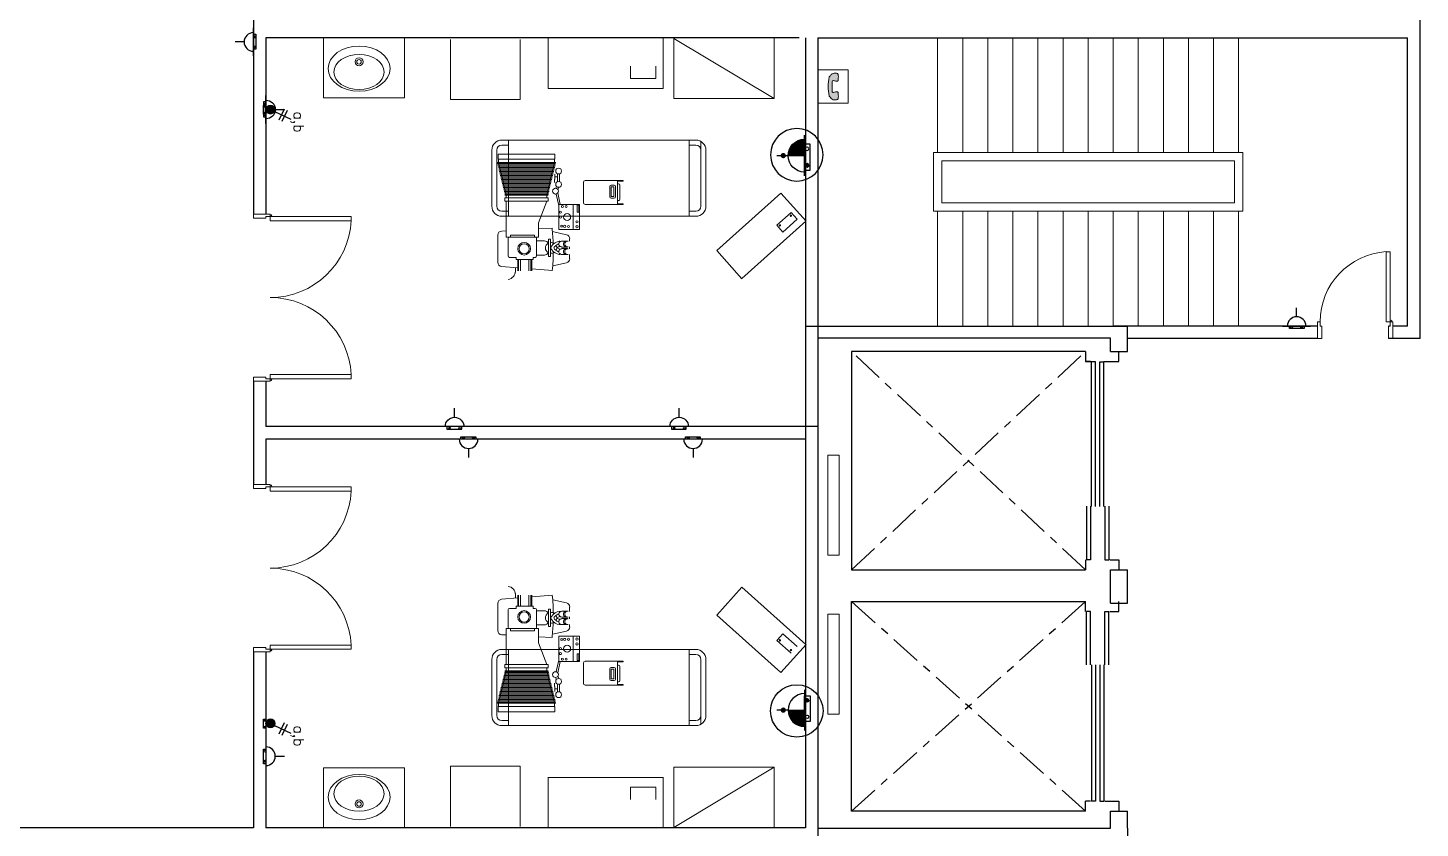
# Model space of a CAD drawing. Extents: x -15 to 148, y 313 to 399.
# Drawn here: x 27.23 to 43.88, y 348.67 to 358.24 of the extents above; entities that cross this region are included whole.
import ezdxf

# ---------------------------------------------------------------- set-up
doc = ezdxf.new("R2010")
doc.units = 0
doc.header["$LTSCALE"] = 0.15
doc.linetypes.add('CENTERX2', pattern=[4, 2.5, -0.5, 0.5, -0.5])
doc.layers.get('0').update_dxf_attribs({"color": 252})
for name, color, linetype in [('0 NAMES', 252, 'Continuous'), ('0 sockets', 252, 'Continuous'), ('d1', 252, 'Continuous'), ('E- Power- SYM', 4, 'Continuous'), ('E-SOCK', 2, 'Continuous'), ('E-TEXT', 3, 'Continuous'), ('grocol', 252, 'Continuous'), ('Lighting Swiches Layer', 4, 'Continuous'), ('WINDOW', 252, 'Continuous'), ('XREF', 8, 'Continuous')]:
    doc.layers.add(name, color=color, linetype=linetype)
for name, color, linetype, lineweight in [('DOOR', 252, 'Continuous', 20), ('elev', 252, 'Continuous', 9), ('FURNITURE-1', 252, 'Continuous', 9), ('sofa', 252, 'Continuous', 9), ('T-FIRE-B', 4, 'Continuous', 0), ('wall', 252, 'Continuous', 30)]:
    doc.layers.add(name, color=color, linetype=linetype, lineweight=lineweight)
doc.styles.add('E80', font='simplex.shx', dxfattribs={"height": 200})
pattern_1 = [(0, (0, 0), (0, 6.985), [5.08, -1.905]), (90, (0, 0), (-6.985, 4e-16), [5.08, -1.905])]

# ---------------------------------------------------------------- blocks, each defined once
blk = doc.blocks.new('ELLIPSE')
blk.add_circle((0.5, 0.5), 0.5)
blk = doc.blocks.new('ARCH')
at = {"layer": 'd1', "linetype": 'CENTERX2'}
for p, q in [((39.874, 351.762), (37.075, 354.372)), ((37.075, 351.762), (39.874, 354.372)), ((37.075, 348.877), (39.874, 351.384)), ((39.874, 348.877), (37.075, 351.384))]:
    blk.add_line(p, q, dxfattribs=at)
at = {"layer": 'd1', "ltscale": 0.5}
for p, q in [((39.944, 352.52), (39.944, 354.248)), ((39.994, 354.248), (39.944, 354.248)), ((39.994, 352.52), (39.994, 354.248)), ((40.044, 352.52), (40.044, 354.248)), ((40.044, 354.248), (40.094, 354.248)), ((40.094, 352.52), (40.094, 354.248)), ((39.884, 352.522), (39.884, 351.882)), ((39.934, 352.522), (39.934, 351.882)), ((40.104, 352.522), (40.104, 351.882)), ((40.154, 352.522), (40.154, 351.882)), ((39.934, 351.882), (39.884, 351.882)), ((40.104, 351.882), (40.154, 351.882)), ((39.884, 350.624), (39.884, 351.264)), ((39.934, 351.264), (39.884, 351.264)), ((39.934, 350.624), (39.934, 351.264)), ((40.104, 350.624), (40.104, 351.264)), ((40.104, 351.264), (40.154, 351.264)), ((40.154, 350.624), (40.154, 351.264)), ((39.944, 350.626), (39.944, 348.997)), ((39.994, 350.626), (39.994, 348.997)), ((40.044, 350.626), (40.044, 348.997)), ((40.094, 350.626), (40.094, 348.997)), ((39.994, 348.997), (39.944, 348.997)), ((40.044, 348.997), (40.094, 348.997))]:
    blk.add_line(p, q, dxfattribs=at)
at = {"layer": 'DOOR'}
for points in [[(30.125, 355.987), (30.125, 356.017), (29.925, 356.017), (29.925, 355.967), (30.075, 355.967), (30.075, 355.987)], [(30.125, 355.987), (31.095, 355.987), (31.095, 355.937), (30.125, 355.937)], [(43.518, 354.727), (43.518, 355.567), (43.469, 355.567), (43.469, 354.727)], [(42.678, 354.727), (42.648, 354.727), (42.648, 354.527), (42.698, 354.527), (42.698, 354.677), (42.678, 354.677)], [(43.518, 354.727), (43.548, 354.727), (43.548, 354.527), (43.498, 354.527), (43.498, 354.677), (43.518, 354.677)], [(30.125, 354.047), (31.095, 354.047), (31.095, 354.097), (30.125, 354.097)], [(30.125, 354.047), (30.125, 354.017), (29.925, 354.017), (29.925, 354.067), (30.075, 354.067), (30.075, 354.047)], [(30.125, 352.753), (30.125, 352.783), (29.925, 352.783), (29.925, 352.733), (30.075, 352.733), (30.075, 352.753)], [(30.125, 352.753), (31.095, 352.753), (31.095, 352.703), (30.125, 352.703)], [(30.125, 350.813), (30.125, 350.783), (29.925, 350.783), (29.925, 350.833), (30.075, 350.833), (30.075, 350.813)], [(30.125, 350.813), (31.095, 350.813), (31.095, 350.863), (30.125, 350.863)]]:
    blk.add_lwpolyline(points, close=True, dxfattribs=at)
for centre in [(30.135, 355.997), (43.528, 354.737), (30.135, 354.037), (30.135, 352.763), (30.135, 350.803)]:
    blk.add_circle(centre, 0.01, dxfattribs=at)
for centre, radius, start, end in [((30.125, 355.989), 0.971, 270, 357.0492), ((43.523, 354.724), 0.845, 93.6111, 179.7782), ((30.125, 354.047), 0.971, 2.9508, 90), ((30.125, 352.753), 0.971, 270, 357.0492), ((30.125, 350.811), 0.971, 2.9508, 90)]:
    blk.add_arc(centre, radius, start, end, dxfattribs=at)
at = {"layer": 'elev'}
for p, q in [((38.105, 356.752), (38.105, 358.127)), ((38.105, 356.752), (38.105, 358.127)), ((38.405, 356.752), (38.405, 358.127)), ((38.705, 356.752), (38.705, 358.127)), ((39.005, 356.752), (39.005, 358.127)), ((39.305, 356.752), (39.305, 358.127)), ((39.605, 356.752), (39.605, 358.127)), ((39.905, 356.752), (39.905, 358.127)), ((40.205, 356.752), (40.205, 358.127)), ((40.505, 356.752), (40.505, 358.127)), ((40.805, 356.752), (40.805, 358.127)), ((41.105, 356.752), (41.105, 358.127)), ((41.405, 356.752), (41.405, 358.127)), ((41.705, 356.752), (41.705, 358.127)), ((38.055, 356.752), (41.755, 356.752)), ((38.055, 356.052), (38.055, 356.752)), ((41.755, 356.752), (41.755, 356.052)), ((38.155, 356.652), (41.655, 356.652)), ((38.155, 356.152), (38.155, 356.652)), ((41.655, 356.652), (41.655, 356.152)), ((41.655, 356.152), (38.155, 356.152)), ((41.755, 356.052), (38.055, 356.052)), ((38.105, 354.677), (38.105, 356.052)), ((38.105, 354.677), (38.105, 356.052)), ((38.405, 354.677), (38.405, 356.052)), ((38.705, 354.677), (38.705, 356.052)), ((39.005, 354.677), (39.005, 356.052)), ((39.305, 354.677), (39.305, 356.052)), ((39.605, 354.677), (39.605, 356.052)), ((39.905, 354.677), (39.905, 356.052)), ((40.205, 354.677), (40.205, 356.052)), ((40.505, 354.677), (40.505, 356.052)), ((40.805, 354.677), (40.805, 356.052)), ((41.105, 354.677), (41.105, 356.052)), ((41.405, 354.677), (41.405, 356.052)), ((41.705, 354.677), (41.705, 356.052)), ((36.792, 353.133), (36.792, 351.936)), ((36.928, 353.133), (36.792, 353.133)), ((36.928, 351.936), (36.928, 353.133)), ((36.792, 351.936), (36.928, 351.936)), ((36.792, 351.233), (36.792, 350.036)), ((36.928, 351.233), (36.792, 351.233)), ((36.928, 350.036), (36.928, 351.233)), ((36.792, 350.036), (36.928, 350.036))]:
    blk.add_line(p, q, dxfattribs=at)
at = {"layer": 'FURNITURE-1', "ltscale": 0.5}
for p, q in [((30.764, 358.125), (30.764, 357.405)), ((31.731, 358.125), (31.731, 357.405)), ((32.28, 357.386), (32.28, 358.106)), ((33.116, 357.386), (33.116, 358.106)), ((33.45, 357.518), (33.45, 358.118)), ((34.822, 357.518), (34.822, 358.118)), ((36.151, 357.398), (34.951, 358.118)), ((34.951, 357.398), (34.951, 358.118)), ((36.151, 358.125), (36.151, 357.398)), ((34.433, 357.637), (34.433, 357.784)), ((34.738, 357.637), (34.738, 357.784)), ((34.433, 357.637), (34.738, 357.637)), ((33.45, 357.52), (34.822, 357.52)), ((31.731, 357.405), (30.764, 357.405)), ((32.28, 357.386), (33.116, 357.386)), ((36.151, 357.398), (34.951, 357.398)), ((35.135, 356.901), (32.975, 356.901)), ((35.135, 356.901), (32.975, 356.901)), ((35.135, 356.901), (35.135, 355.99)), ((35.135, 356.901), (35.215, 356.901)), ((35.135, 356.841), (35.215, 356.841)), ((35.275, 356.885), (35.275, 356.11)), ((35.335, 356.781), (35.335, 356.11)), ((35.465, 355.579), (36.232, 356.265)), ((36.532, 355.93), (36.232, 356.265)), ((35.135, 355.99), (32.975, 355.99)), ((35.135, 355.99), (32.975, 355.99)), ((35.135, 356.05), (35.215, 356.05)), ((35.135, 355.99), (35.215, 355.99)), ((35.764, 355.245), (36.531, 355.931)), ((36.353, 356.036), (36.183, 355.884)), ((36.256, 355.802), (36.426, 355.955)), ((36.426, 355.955), (36.353, 356.036)), ((36.256, 355.802), (36.183, 355.884)), ((35.765, 355.244), (35.465, 355.579)), ((35.765, 351.556), (35.465, 351.221)), ((35.764, 351.555), (36.531, 350.869)), ((35.465, 351.221), (36.232, 350.535)), ((36.256, 350.998), (36.183, 350.916)), ((36.256, 350.998), (36.426, 350.845)), ((35.135, 350.81), (32.975, 350.81)), ((35.135, 350.81), (32.975, 350.81)), ((35.135, 349.899), (35.135, 350.81)), ((35.135, 350.81), (35.215, 350.81)), ((36.353, 350.764), (36.183, 350.916)), ((36.532, 350.87), (36.232, 350.535)), ((35.135, 350.75), (35.215, 350.75)), ((35.275, 349.915), (35.275, 350.69)), ((35.335, 350.019), (35.335, 350.69)), ((35.135, 349.959), (35.215, 349.959)), ((35.135, 349.899), (32.975, 349.899)), ((35.135, 349.899), (32.975, 349.899)), ((35.135, 349.899), (35.215, 349.899)), ((31.731, 349.395), (30.764, 349.395)), ((30.764, 348.675), (30.764, 349.395)), ((31.731, 348.675), (31.731, 349.395)), ((32.28, 349.414), (32.28, 348.694)), ((32.28, 349.414), (33.116, 349.414)), ((33.116, 349.414), (33.116, 348.694)), ((33.45, 349.282), (33.45, 348.682)), ((33.45, 349.28), (34.822, 349.28)), ((34.822, 349.282), (34.822, 348.682)), ((36.151, 349.402), (34.951, 348.682)), ((36.151, 349.402), (34.951, 349.402)), ((34.951, 349.402), (34.951, 348.682)), ((36.151, 349.402), (36.151, 348.682)), ((34.433, 349.163), (34.433, 349.016)), ((34.433, 349.163), (34.738, 349.163)), ((34.738, 349.163), (34.738, 349.016))]:
    blk.add_line(p, q, dxfattribs=at)
for centre in [(36.351, 355.998), (36.22, 355.881), (36.22, 350.919), (36.351, 350.802)]:
    blk.add_circle(centre, 0.00846, dxfattribs=at)
for centre, radius, start, end in [((35.215, 356.781), 0.12, 0, 90), ((35.215, 356.781), 0.06, 0, 90), ((35.215, 356.11), 0.12, 270, 0), ((35.215, 356.11), 0.06, 270, 0), ((35.215, 350.69), 0.12, 0, 90), ((35.215, 350.69), 0.06, 0, 90), ((35.215, 350.019), 0.06, 270, 0), ((35.215, 350.019), 0.12, 270, 0)]:
    blk.add_arc(centre, radius, start, end, dxfattribs=at)
at = {"layer": 'grocol', "ltscale": 0.5}
for p, q in [((40.374, 354.673), (36.53, 354.673)), ((40.374, 354.532), (40.374, 354.673)), ((40.174, 354.532), (36.675, 354.532)), ((36.675, 348.673), (40.174, 348.673)), ((40.374, 348.673), (40.374, 348.532))]:
    blk.add_line(p, q, dxfattribs=at)
at = {"layer": 'sofa'}
for p, q in [((32.775, 356.781), (32.775, 356.11)), ((32.775, 356.781), (32.775, 356.11)), ((32.835, 356.781), (32.835, 356.11)), ((32.835, 356.781), (32.835, 356.11)), ((32.975, 356.901), (32.895, 356.901)), ((32.975, 356.901), (32.895, 356.901)), ((32.975, 356.841), (32.895, 356.841)), ((32.975, 356.841), (32.895, 356.841)), ((32.975, 356.901), (32.975, 355.99)), ((32.975, 356.901), (32.975, 355.99)), ((33.541, 356.634), (32.84, 356.634)), ((33.541, 356.634), (32.84, 356.634)), ((33.538, 356.622), (32.842, 356.622)), ((33.538, 356.622), (32.842, 356.622)), ((33.535, 356.606), (32.846, 356.606)), ((33.535, 356.606), (32.846, 356.606)), ((33.531, 356.59), (32.85, 356.59)), ((33.531, 356.59), (32.85, 356.59)), ((32.852, 356.673), (32.852, 356.735)), ((32.852, 356.673), (32.852, 356.735)), ((32.852, 356.735), (33.529, 356.735)), ((32.852, 356.735), (33.529, 356.735)), ((33.529, 356.673), (32.852, 356.673)), ((33.529, 356.673), (32.852, 356.673)), ((32.855, 356.634), (32.855, 356.673)), ((32.855, 356.634), (32.855, 356.673)), ((32.855, 356.634), (32.947, 356.248)), ((32.855, 356.634), (32.947, 356.248)), ((33.526, 356.634), (33.434, 356.248)), ((33.526, 356.634), (33.434, 356.248)), ((33.526, 356.634), (33.526, 356.673)), ((33.529, 356.673), (33.529, 356.735)), ((33.529, 356.673), (33.529, 356.735)), ((33.527, 356.574), (32.854, 356.574)), ((33.527, 356.574), (32.854, 356.574)), ((33.523, 356.558), (32.858, 356.558)), ((33.523, 356.558), (32.858, 356.558)), ((33.519, 356.542), (32.861, 356.542)), ((33.519, 356.542), (32.861, 356.542)), ((33.516, 356.526), (32.865, 356.526)), ((33.516, 356.526), (32.865, 356.526)), ((33.512, 356.51), (32.869, 356.51)), ((33.512, 356.51), (32.869, 356.51)), ((33.508, 356.495), (32.873, 356.495)), ((33.508, 356.495), (32.873, 356.495)), ((33.504, 356.479), (32.877, 356.479)), ((33.504, 356.479), (32.877, 356.479)), ((33.5, 356.463), (32.88, 356.463)), ((33.5, 356.463), (32.88, 356.463)), ((33.497, 356.447), (32.884, 356.447)), ((33.497, 356.447), (32.884, 356.447)), ((33.493, 356.431), (32.888, 356.431)), ((33.493, 356.431), (32.888, 356.431)), ((33.526, 356.393), (33.526, 356.432)), ((33.526, 356.393), (33.526, 356.432)), ((33.529, 356.494), (33.529, 356.432)), ((33.529, 356.494), (33.529, 356.432)), ((33.562, 356.46), (33.529, 356.46)), ((33.562, 356.46), (33.529, 356.46)), ((33.562, 356.496), (33.562, 356.407)), ((33.562, 356.496), (33.562, 356.407)), ((33.585, 356.496), (33.585, 356.407)), ((33.585, 356.496), (33.585, 356.407)), ((33.489, 356.415), (32.892, 356.415)), ((33.489, 356.415), (32.892, 356.415)), ((33.485, 356.399), (32.896, 356.399)), ((33.485, 356.399), (32.896, 356.399)), ((33.481, 356.383), (32.899, 356.383)), ((33.481, 356.383), (32.899, 356.383)), ((33.478, 356.367), (32.903, 356.367)), ((33.478, 356.367), (32.903, 356.367)), ((33.474, 356.351), (32.907, 356.351)), ((33.474, 356.351), (32.907, 356.351)), ((33.47, 356.335), (32.911, 356.335)), ((33.47, 356.335), (32.911, 356.335)), ((33.466, 356.319), (32.915, 356.319)), ((33.466, 356.319), (32.915, 356.319)), ((33.462, 356.303), (32.918, 356.303)), ((33.462, 356.303), (32.918, 356.303)), ((33.459, 356.287), (32.922, 356.287)), ((33.459, 356.287), (32.922, 356.287)), ((33.455, 356.271), (32.926, 356.271)), ((33.455, 356.271), (32.926, 356.271)), ((33.451, 356.256), (32.93, 356.256)), ((33.451, 356.256), (32.93, 356.256)), ((33.549, 356.348), (33.538, 356.324)), ((33.546, 356.255), (33.575, 356.119)), ((33.566, 356.269), (33.594, 356.133)), ((33.566, 356.269), (33.594, 356.133)), ((33.576, 356.337), (33.567, 356.317)), ((33.87, 356.153), (33.87, 356.397)), ((33.87, 356.153), (33.87, 356.397)), ((33.89, 356.417), (34.278, 356.417)), ((33.89, 356.417), (34.278, 356.417)), ((34.187, 356.346), (34.187, 356.221)), ((34.187, 356.346), (34.187, 356.221)), ((34.239, 356.361), (34.202, 356.361)), ((34.239, 356.361), (34.202, 356.361)), ((34.204, 356.343), (34.236, 356.343)), ((34.204, 356.225), (34.204, 356.343)), ((34.204, 356.343), (34.236, 356.343)), ((34.204, 356.225), (34.204, 356.343)), ((34.236, 356.343), (34.236, 356.225)), ((34.236, 356.343), (34.236, 356.225)), ((34.254, 356.221), (34.254, 356.346)), ((34.254, 356.221), (34.254, 356.346)), ((34.268, 356.417), (34.347, 356.417)), ((34.268, 356.417), (34.347, 356.417)), ((34.278, 356.417), (34.278, 356.14)), ((34.278, 356.417), (34.278, 356.14)), ((34.347, 356.41), (34.278, 356.41)), ((34.347, 356.41), (34.278, 356.41)), ((34.278, 356.378), (34.29, 356.378)), ((34.278, 356.378), (34.29, 356.378)), ((34.305, 356.363), (34.305, 356.192)), ((34.305, 356.363), (34.305, 356.192)), ((34.347, 356.417), (34.347, 356.41)), ((34.347, 356.417), (34.347, 356.41)), ((33.448, 356.244), (32.932, 356.244)), ((32.932, 356.212), (32.932, 356.171)), ((33.449, 356.212), (32.932, 356.212)), ((33.449, 356.171), (32.932, 356.171)), ((32.948, 356.244), (32.948, 356.212)), ((32.948, 356.171), (32.948, 355.741)), ((33.433, 356.171), (33.333, 355.913)), ((33.433, 356.244), (33.433, 356.212)), ((33.449, 356.212), (33.449, 356.171)), ((33.575, 355.832), (33.575, 356.133)), ((33.575, 356.133), (33.823, 356.133)), ((33.575, 356.133), (33.823, 356.133)), ((33.748, 356.133), (33.748, 355.832)), ((33.748, 356.133), (33.748, 355.832)), ((33.816, 356.123), (33.794, 356.123)), ((33.794, 356.123), (33.794, 356.041)), ((33.816, 356.123), (33.794, 356.123)), ((33.794, 356.123), (33.794, 356.041)), ((33.816, 356.041), (33.816, 356.123)), ((33.816, 356.041), (33.816, 356.123)), ((33.823, 356.133), (33.823, 355.832)), ((33.823, 356.133), (33.823, 355.832)), ((34.278, 356.132), (33.89, 356.132)), ((34.278, 356.132), (33.89, 356.132)), ((34.202, 356.206), (34.239, 356.206)), ((34.202, 356.206), (34.239, 356.206)), ((34.236, 356.225), (34.204, 356.225)), ((34.236, 356.225), (34.204, 356.225)), ((34.268, 356.132), (34.347, 356.132)), ((34.268, 356.132), (34.347, 356.132)), ((34.29, 356.177), (34.278, 356.177)), ((34.29, 356.177), (34.278, 356.177)), ((34.347, 356.14), (34.278, 356.14)), ((34.347, 356.14), (34.278, 356.14)), ((34.278, 356.132), (34.278, 356.132)), ((34.278, 356.132), (34.278, 356.132)), ((34.347, 356.132), (34.347, 356.14)), ((34.347, 356.132), (34.347, 356.14)), ((32.975, 356.05), (32.895, 356.05)), ((32.975, 355.99), (32.895, 355.99)), ((33.794, 356.041), (33.816, 356.041)), ((33.794, 356.041), (33.816, 356.041)), ((32.846, 355.44), (32.846, 355.764)), ((32.893, 355.814), (32.948, 355.817)), ((33.285, 355.766), (32.999, 355.766)), ((32.999, 355.766), (32.999, 355.741)), ((33.285, 355.741), (33.285, 355.766)), ((33.333, 355.741), (33.333, 355.913)), ((33.333, 355.839), (33.496, 355.848)), ((33.5, 355.808), (33.667, 355.77)), ((33.5, 355.808), (33.667, 355.77)), ((33.823, 355.832), (33.575, 355.832)), ((33.823, 355.832), (33.575, 355.832)), ((33.021, 355.741), (32.948, 355.741)), ((32.97, 355.514), (32.97, 355.726)), ((32.985, 355.741), (33.295, 355.741)), ((33.26, 355.741), (33.333, 355.741)), ((33.31, 355.726), (33.31, 355.514)), ((33.31, 355.696), (33.404, 355.696)), ((33.451, 355.717), (33.476, 355.717)), ((33.451, 355.508), (33.451, 355.717)), ((33.476, 355.717), (33.476, 355.508)), ((33.612, 355.692), (33.677, 355.692)), ((33.612, 355.692), (33.677, 355.692)), ((33.682, 355.622), (33.612, 355.622)), ((33.682, 355.622), (33.612, 355.622)), ((33.682, 355.604), (33.612, 355.604)), ((33.682, 355.604), (33.612, 355.604)), ((33.706, 355.721), (33.706, 355.692)), ((33.706, 355.721), (33.706, 355.692)), ((33.706, 355.623), (33.706, 355.601)), ((33.706, 355.623), (33.706, 355.601)), ((33.066, 355.499), (32.985, 355.499)), ((33.066, 355.499), (33.066, 355.473)), ((33.066, 355.473), (33.268, 355.473)), ((33.086, 355.339), (33.086, 355.473)), ((33.094, 355.473), (33.094, 355.339)), ((33.119, 355.473), (33.119, 355.339)), ((33.218, 355.473), (33.218, 355.339)), ((33.243, 355.473), (33.243, 355.339)), ((33.252, 355.473), (33.252, 355.339)), ((33.295, 355.499), (33.268, 355.499)), ((33.268, 355.473), (33.268, 355.499)), ((33.404, 355.527), (33.31, 355.527)), ((33.476, 355.508), (33.451, 355.508)), ((33.504, 355.397), (33.667, 355.434)), ((33.504, 355.397), (33.667, 355.434)), ((33.612, 355.533), (33.677, 355.533)), ((33.612, 355.533), (33.677, 355.533)), ((33.706, 355.535), (33.706, 355.483)), ((33.706, 355.535), (33.706, 355.483)), ((33.086, 355.374), (32.892, 355.39)), ((33.059, 355.321), (33.059, 355.376)), ((33.499, 355.34), (33.252, 355.36)), ((33.086, 351.426), (32.892, 351.41)), ((33.059, 351.479), (33.059, 351.424)), ((33.086, 351.461), (33.086, 351.327)), ((33.094, 351.327), (33.094, 351.461)), ((33.119, 351.327), (33.119, 351.461)), ((33.218, 351.327), (33.218, 351.461)), ((33.243, 351.327), (33.243, 351.461)), ((33.252, 351.327), (33.252, 351.461)), ((33.499, 351.46), (33.252, 351.44)), ((32.846, 351.36), (32.846, 351.036)), ((32.97, 351.286), (32.97, 351.074)), ((33.066, 351.301), (32.985, 351.301)), ((33.066, 351.301), (33.066, 351.327)), ((33.066, 351.327), (33.268, 351.327)), ((33.268, 351.327), (33.268, 351.301)), ((33.295, 351.301), (33.268, 351.301)), ((33.31, 351.074), (33.31, 351.286)), ((33.404, 351.273), (33.31, 351.273)), ((33.476, 351.292), (33.451, 351.292)), ((33.451, 351.292), (33.451, 351.083)), ((33.476, 351.083), (33.476, 351.292)), ((33.504, 351.403), (33.667, 351.366)), ((33.504, 351.403), (33.667, 351.366)), ((33.612, 351.267), (33.677, 351.267)), ((33.612, 351.267), (33.677, 351.267)), ((33.706, 351.265), (33.706, 351.317)), ((33.706, 351.265), (33.706, 351.317)), ((33.31, 351.104), (33.404, 351.104)), ((33.682, 351.196), (33.612, 351.196)), ((33.682, 351.196), (33.612, 351.196)), ((33.682, 351.178), (33.612, 351.178)), ((33.682, 351.178), (33.612, 351.178)), ((33.612, 351.108), (33.677, 351.108)), ((33.612, 351.108), (33.677, 351.108)), ((33.706, 351.177), (33.706, 351.199)), ((33.706, 351.177), (33.706, 351.199)), ((33.706, 351.079), (33.706, 351.108)), ((33.706, 351.079), (33.706, 351.108)), ((32.893, 350.986), (32.948, 350.983)), ((32.948, 350.629), (32.948, 351.059)), ((33.021, 351.059), (32.948, 351.059)), ((32.985, 351.059), (33.295, 351.059)), ((32.999, 351.034), (32.999, 351.059)), ((33.285, 351.034), (32.999, 351.034)), ((33.26, 351.059), (33.333, 351.059)), ((33.285, 351.059), (33.285, 351.034)), ((33.333, 351.059), (33.333, 350.887)), ((33.333, 350.961), (33.496, 350.952)), ((33.451, 351.083), (33.476, 351.083)), ((33.5, 350.992), (33.667, 351.03)), ((33.5, 350.992), (33.667, 351.03)), ((33.823, 350.968), (33.575, 350.968)), ((33.823, 350.968), (33.575, 350.968)), ((33.575, 350.968), (33.575, 350.667)), ((33.748, 350.667), (33.748, 350.968)), ((33.748, 350.667), (33.748, 350.968)), ((33.823, 350.667), (33.823, 350.968)), ((33.823, 350.667), (33.823, 350.968)), ((32.975, 350.81), (32.895, 350.81)), ((32.975, 349.899), (32.975, 350.81)), ((32.975, 349.899), (32.975, 350.81)), ((33.433, 350.629), (33.333, 350.887)), ((33.794, 350.677), (33.794, 350.759)), ((33.794, 350.759), (33.816, 350.759)), ((33.794, 350.677), (33.794, 350.759)), ((33.794, 350.759), (33.816, 350.759)), ((33.816, 350.759), (33.816, 350.677)), ((33.816, 350.759), (33.816, 350.677)), ((32.775, 350.019), (32.775, 350.69)), ((32.775, 350.019), (32.775, 350.69)), ((32.835, 350.019), (32.835, 350.69)), ((32.835, 350.019), (32.835, 350.69)), ((32.975, 350.75), (32.895, 350.75)), ((33.449, 350.629), (32.932, 350.629)), ((32.932, 350.588), (32.932, 350.629)), ((33.449, 350.588), (33.449, 350.629)), ((33.546, 350.545), (33.575, 350.681)), ((33.566, 350.531), (33.594, 350.667)), ((33.566, 350.531), (33.594, 350.667)), ((33.575, 350.667), (33.823, 350.667)), ((33.575, 350.667), (33.823, 350.667)), ((33.816, 350.677), (33.794, 350.677)), ((33.816, 350.677), (33.794, 350.677)), ((33.87, 350.647), (33.87, 350.403)), ((33.87, 350.647), (33.87, 350.403)), ((34.278, 350.668), (33.89, 350.668)), ((34.278, 350.668), (33.89, 350.668)), ((34.202, 350.594), (34.239, 350.594)), ((34.202, 350.594), (34.239, 350.594)), ((34.268, 350.668), (34.347, 350.668)), ((34.268, 350.668), (34.347, 350.668)), ((34.278, 350.668), (34.278, 350.668)), ((34.278, 350.668), (34.278, 350.668)), ((34.278, 350.383), (34.278, 350.66)), ((34.278, 350.383), (34.278, 350.66)), ((34.347, 350.66), (34.278, 350.66)), ((34.347, 350.66), (34.278, 350.66)), ((34.29, 350.623), (34.278, 350.623)), ((34.29, 350.623), (34.278, 350.623)), ((34.305, 350.437), (34.305, 350.608)), ((34.305, 350.437), (34.305, 350.608)), ((34.347, 350.668), (34.347, 350.66)), ((34.347, 350.668), (34.347, 350.66)), ((32.855, 350.166), (32.947, 350.552)), ((32.855, 350.166), (32.947, 350.552)), ((33.478, 350.433), (32.903, 350.433)), ((33.478, 350.433), (32.903, 350.433)), ((33.474, 350.449), (32.907, 350.449)), ((33.474, 350.449), (32.907, 350.449)), ((33.47, 350.465), (32.911, 350.465)), ((33.47, 350.465), (32.911, 350.465)), ((33.466, 350.481), (32.915, 350.481)), ((33.466, 350.481), (32.915, 350.481)), ((33.462, 350.497), (32.918, 350.497)), ((33.462, 350.497), (32.918, 350.497)), ((33.459, 350.513), (32.922, 350.513)), ((33.459, 350.513), (32.922, 350.513)), ((33.455, 350.529), (32.926, 350.529)), ((33.455, 350.529), (32.926, 350.529)), ((33.451, 350.544), (32.93, 350.544)), ((33.451, 350.544), (32.93, 350.544)), ((33.449, 350.588), (32.932, 350.588)), ((33.448, 350.556), (32.932, 350.556)), ((32.948, 350.556), (32.948, 350.588)), ((33.433, 350.556), (33.433, 350.588)), ((33.526, 350.166), (33.434, 350.552)), ((33.526, 350.166), (33.434, 350.552)), ((33.549, 350.452), (33.538, 350.476)), ((33.576, 350.463), (33.567, 350.483)), ((34.187, 350.454), (34.187, 350.579)), ((34.187, 350.454), (34.187, 350.579)), ((34.239, 350.439), (34.202, 350.439)), ((34.239, 350.439), (34.202, 350.439)), ((34.236, 350.575), (34.204, 350.575)), ((34.204, 350.575), (34.204, 350.457)), ((34.236, 350.575), (34.204, 350.575)), ((34.204, 350.575), (34.204, 350.457)), ((34.204, 350.457), (34.236, 350.457)), ((34.204, 350.457), (34.236, 350.457)), ((34.236, 350.457), (34.236, 350.575)), ((34.236, 350.457), (34.236, 350.575)), ((34.254, 350.579), (34.254, 350.454)), ((34.254, 350.579), (34.254, 350.454)), ((33.516, 350.274), (32.865, 350.274)), ((33.516, 350.274), (32.865, 350.274)), ((33.512, 350.29), (32.869, 350.29)), ((33.512, 350.29), (32.869, 350.29)), ((33.508, 350.305), (32.873, 350.305)), ((33.508, 350.305), (32.873, 350.305)), ((33.504, 350.321), (32.877, 350.321)), ((33.504, 350.321), (32.877, 350.321)), ((33.5, 350.337), (32.88, 350.337)), ((33.5, 350.337), (32.88, 350.337)), ((33.497, 350.353), (32.884, 350.353)), ((33.497, 350.353), (32.884, 350.353)), ((33.493, 350.369), (32.888, 350.369)), ((33.493, 350.369), (32.888, 350.369)), ((33.489, 350.385), (32.892, 350.385)), ((33.489, 350.385), (32.892, 350.385)), ((33.485, 350.401), (32.896, 350.401)), ((33.485, 350.401), (32.896, 350.401)), ((33.481, 350.417), (32.899, 350.417)), ((33.481, 350.417), (32.899, 350.417)), ((33.526, 350.407), (33.526, 350.368)), ((33.526, 350.407), (33.526, 350.368)), ((33.529, 350.306), (33.529, 350.368)), ((33.529, 350.306), (33.529, 350.368)), ((33.562, 350.34), (33.529, 350.34)), ((33.562, 350.34), (33.529, 350.34)), ((33.562, 350.304), (33.562, 350.393)), ((33.562, 350.304), (33.562, 350.393)), ((33.585, 350.304), (33.585, 350.393)), ((33.585, 350.304), (33.585, 350.393)), ((33.89, 350.383), (34.278, 350.383)), ((33.89, 350.383), (34.278, 350.383)), ((34.268, 350.383), (34.347, 350.383)), ((34.268, 350.383), (34.347, 350.383)), ((34.278, 350.422), (34.29, 350.422)), ((34.278, 350.422), (34.29, 350.422)), ((34.347, 350.39), (34.278, 350.39)), ((34.347, 350.39), (34.278, 350.39)), ((34.347, 350.383), (34.347, 350.39)), ((34.347, 350.383), (34.347, 350.39)), ((33.541, 350.166), (32.84, 350.166)), ((33.541, 350.166), (32.84, 350.166)), ((33.538, 350.178), (32.842, 350.178)), ((33.538, 350.178), (32.842, 350.178)), ((33.535, 350.194), (32.846, 350.194)), ((33.535, 350.194), (32.846, 350.194)), ((33.531, 350.21), (32.85, 350.21)), ((33.531, 350.21), (32.85, 350.21)), ((32.852, 350.127), (32.852, 350.065)), ((33.529, 350.127), (32.852, 350.127)), ((32.852, 350.127), (32.852, 350.065)), ((33.529, 350.127), (32.852, 350.127)), ((33.527, 350.226), (32.854, 350.226)), ((33.527, 350.226), (32.854, 350.226)), ((32.855, 350.166), (32.855, 350.127)), ((32.855, 350.166), (32.855, 350.127)), ((33.523, 350.242), (32.858, 350.242)), ((33.523, 350.242), (32.858, 350.242)), ((33.519, 350.258), (32.861, 350.258)), ((33.519, 350.258), (32.861, 350.258)), ((33.526, 350.166), (33.526, 350.127)), ((33.526, 350.166), (33.526, 350.127)), ((33.529, 350.127), (33.529, 350.065)), ((32.852, 350.065), (33.529, 350.065)), ((32.852, 350.065), (33.529, 350.065)), ((32.975, 349.959), (32.895, 349.959)), ((32.975, 349.959), (32.895, 349.959)), ((32.975, 349.899), (32.895, 349.899)), ((32.975, 349.899), (32.895, 349.899))]:
    blk.add_line(p, q, dxfattribs=at)
for centre, radius in [((31.188, 357.838), 0.048), ((31.188, 357.838), 0.027), ((33.574, 356.531), 0.0349), ((33.574, 356.531), 0.0349), ((33.537, 356.291), 0.0349), ((33.574, 356.372), 0.0349), ((33.574, 356.372), 0.0349), ((33.619, 356.107), 0.0125), ((33.619, 356.107), 0.0125), ((33.664, 356.107), 0.0125), ((33.664, 356.107), 0.0125), ((33.595, 356.04), 0.0125), ((33.595, 356.04), 0.0125), ((33.597, 355.98), 0.0125), ((33.597, 355.98), 0.0125), ((33.676, 355.981), 0.0418), ((33.676, 355.981), 0.0418), ((33.793, 355.924), 0.0134), ((33.793, 355.924), 0.0134), ((33.611, 355.871), 0.0125), ((33.611, 355.871), 0.0125), ((33.646, 355.87), 0.0125), ((33.646, 355.87), 0.0125), ((33.691, 355.869), 0.0125), ((33.691, 355.869), 0.0125), ((33.793, 355.866), 0.0134), ((33.793, 355.866), 0.0134), ((33.162, 355.602), 0.0758), ((33.162, 355.602), 0.0607), ((33.162, 351.198), 0.0758), ((33.162, 351.198), 0.0607), ((33.611, 350.929), 0.0125), ((33.611, 350.929), 0.0125), ((33.646, 350.93), 0.0125), ((33.646, 350.93), 0.0125), ((33.691, 350.931), 0.0125), ((33.691, 350.931), 0.0125), ((33.793, 350.934), 0.0134), ((33.793, 350.934), 0.0134), ((33.595, 350.76), 0.0125), ((33.595, 350.76), 0.0125), ((33.597, 350.82), 0.0125), ((33.597, 350.82), 0.0125), ((33.676, 350.819), 0.0418), ((33.676, 350.819), 0.0418), ((33.793, 350.876), 0.0134), ((33.793, 350.876), 0.0134), ((33.619, 350.693), 0.0125), ((33.619, 350.693), 0.0125), ((33.664, 350.693), 0.0125), ((33.664, 350.693), 0.0125), ((33.537, 350.509), 0.0349), ((33.574, 350.428), 0.0349), ((33.574, 350.428), 0.0349), ((33.574, 350.269), 0.0349), ((33.574, 350.269), 0.0349), ((31.188, 348.962), 0.048), ((31.188, 348.962), 0.027)]:
    blk.add_circle(centre, radius, dxfattribs=at)
for centre, radius, start, end in [((32.895, 356.781), 0.12, 90, 180), ((32.895, 356.781), 0.12, 90, 180), ((32.895, 356.781), 0.06, 90, 180), ((32.895, 356.781), 0.06, 90, 180), ((33.89, 356.397), 0.0201, 90, 180), ((33.89, 356.397), 0.0201, 90, 180), ((34.202, 356.346), 0.0151, 90, 180), ((34.202, 356.346), 0.0151, 90, 180), ((34.239, 356.346), 0.0151, 0, 90), ((34.239, 356.346), 0.0151, 0, 90), ((34.29, 356.363), 0.0151, 360, 90), ((34.29, 356.363), 0.0151, 360, 90), ((32.895, 356.11), 0.12, 180, 270), ((32.895, 356.11), 0.06, 180, 270), ((33.89, 356.153), 0.0201, 180, 270), ((33.89, 356.153), 0.0201, 180, 270), ((34.202, 356.221), 0.0151, 180, 270), ((34.202, 356.221), 0.0151, 180, 270), ((34.239, 356.221), 0.0151, 270, 360), ((34.239, 356.221), 0.0151, 270, 360), ((34.29, 356.192), 0.0151, 270, 0), ((34.29, 356.192), 0.0151, 270, 0), ((32.896, 355.764), 0.0502, 93.1667, 180), ((31.203, 355.58), 2.308, 1.8706, 6.6601), ((33.656, 355.721), 0.0502, 0, 77.1147), ((33.656, 355.721), 0.0502, 0, 77.1147), ((32.985, 355.726), 0.0151, 90, 180), ((33.295, 355.726), 0.0151, 360, 90), ((33.404, 355.646), 0.0502, 24.384, 90), ((33.477, 355.612), 0.0613, 115.3697, 244.6303), ((33.489, 355.612), 0.0628, 59.6987, 102.6956), ((33.489, 355.612), 0.0628, 331.3435, 30.3854), ((33.612, 355.658), 0.0348, 89.7532, 270.2468), ((33.612, 355.658), 0.0348, 89.7532, 270.2468), ((33.612, 355.568), 0.0348, 89.7532, 270.2468), ((33.612, 355.568), 0.0348, 89.7532, 270.2468), ((33.667, 355.658), 0.0348, 79.7064, 280.2936), ((33.667, 355.658), 0.0348, 79.7064, 280.2936), ((33.667, 355.568), 0.0348, 79.7064, 280.2936), ((33.667, 355.568), 0.0348, 79.7064, 280.2936), ((33.682, 355.658), 0.0348, 79.7064, 280.2936), ((33.682, 355.658), 0.0348, 79.7064, 280.2936), ((33.682, 355.568), 0.0348, 79.7064, 280.2936), ((33.682, 355.568), 0.0348, 79.7064, 280.2936), ((32.896, 355.44), 0.0502, 180, 265.256), ((32.985, 355.514), 0.0151, 180, 270), ((33.295, 355.514), 0.0151, 270, 0), ((33.404, 355.577), 0.0502, 270, 336.3245), ((33.489, 355.612), 0.0628, 257.3044, 302.0748), ((31.203, 355.58), 2.308, 354.0238, 359.7267), ((33.656, 355.483), 0.0502, 282.8853, 0), ((33.656, 355.483), 0.0502, 282.8853, 0), ((32.958, 355.335), 0.1, 277.1202, 360), ((32.958, 351.465), 0.1, 0, 82.8798), ((31.203, 351.22), 2.308, 0.2733, 5.9762), ((32.896, 351.36), 0.0502, 94.744, 180), ((32.985, 351.286), 0.0151, 90, 180), ((33.295, 351.286), 0.0151, 360, 90), ((33.404, 351.223), 0.0502, 23.6755, 90), ((33.612, 351.232), 0.0348, 89.7532, 270.2468), ((33.612, 351.232), 0.0348, 89.7532, 270.2468), ((33.667, 351.232), 0.0348, 79.7064, 280.2936), ((33.667, 351.232), 0.0348, 79.7064, 280.2936), ((33.682, 351.232), 0.0348, 79.7064, 280.2936), ((33.682, 351.232), 0.0348, 79.7064, 280.2936), ((33.656, 351.317), 0.0502, 0, 77.1147), ((33.656, 351.317), 0.0502, 0, 77.1147), ((33.404, 351.154), 0.0502, 270, 335.616), ((33.477, 351.188), 0.0613, 115.3697, 244.6303), ((33.489, 351.188), 0.0628, 57.9252, 102.6956), ((33.489, 351.188), 0.0628, 257.3044, 300.3013), ((31.203, 351.22), 2.308, 353.3399, 358.1294), ((33.489, 351.188), 0.0628, 329.6146, 28.6565), ((33.612, 351.142), 0.0348, 89.7532, 270.2468), ((33.612, 351.142), 0.0348, 89.7532, 270.2468), ((33.667, 351.142), 0.0348, 79.7064, 280.2936), ((33.667, 351.142), 0.0348, 79.7064, 280.2936), ((33.682, 351.142), 0.0348, 79.7064, 280.2936), ((33.682, 351.142), 0.0348, 79.7064, 280.2936), ((32.896, 351.036), 0.0502, 180, 266.8333), ((32.985, 351.074), 0.0151, 180, 270), ((33.295, 351.074), 0.0151, 270, 0), ((33.656, 351.079), 0.0502, 282.8853, 0), ((33.656, 351.079), 0.0502, 282.8853, 0), ((32.895, 350.69), 0.12, 90, 180), ((32.895, 350.69), 0.06, 90, 180), ((33.89, 350.647), 0.0201, 90, 180), ((33.89, 350.647), 0.0201, 90, 180), ((34.202, 350.579), 0.0151, 90, 180), ((34.202, 350.579), 0.0151, 90, 180), ((34.239, 350.579), 0.0151, 0, 90), ((34.239, 350.579), 0.0151, 0, 90), ((34.29, 350.608), 0.0151, 360, 90), ((34.29, 350.608), 0.0151, 360, 90), ((34.202, 350.454), 0.0151, 180, 270), ((34.202, 350.454), 0.0151, 180, 270), ((34.239, 350.454), 0.0151, 270, 360), ((34.239, 350.454), 0.0151, 270, 360), ((34.29, 350.437), 0.0151, 270, 0), ((34.29, 350.437), 0.0151, 270, 0), ((33.89, 350.403), 0.0201, 180, 270), ((33.89, 350.403), 0.0201, 180, 270), ((32.895, 350.019), 0.12, 180, 270), ((32.895, 350.019), 0.12, 180, 270), ((32.895, 350.019), 0.06, 180, 270), ((32.895, 350.019), 0.06, 180, 270)]:
    blk.add_arc(centre, radius, start, end, dxfattribs=at)
for points, knots in [([(33.48, 355.613), (33.48, 355.619), (33.512, 355.662), (33.55, 355.695), (33.592, 355.691), (33.599, 355.69)], [0.0199837, 0.0199837, 0.0199837, 0.0199837, 0.0586044, 0.2738561, 0.3130564, 0.3130564, 0.3130564, 0.3130564]), ([(33.48, 355.613), (33.48, 355.619), (33.512, 355.662), (33.55, 355.695), (33.592, 355.691), (33.599, 355.69)], [0.0199837, 0.0199837, 0.0199837, 0.0199837, 0.0586044, 0.2738561, 0.3130564, 0.3130564, 0.3130564, 0.3130564]), ([(33.48, 355.613), (33.48, 355.607), (33.512, 355.564), (33.55, 355.531), (33.592, 355.535), (33.599, 355.536)], [0.0199837, 0.0199837, 0.0199837, 0.0199837, 0.0586044, 0.2738561, 0.3130564, 0.3130564, 0.3130564, 0.3130564]), ([(33.48, 355.613), (33.48, 355.607), (33.512, 355.564), (33.55, 355.531), (33.592, 355.535), (33.599, 355.536)], [0.0199837, 0.0199837, 0.0199837, 0.0199837, 0.0586044, 0.2738561, 0.3130564, 0.3130564, 0.3130564, 0.3130564]), ([(33.516, 355.613), (33.517, 355.617), (33.541, 355.642), (33.559, 355.659), (33.577, 355.661)], [0.0271868, 0.0271868, 0.0271868, 0.0271868, 0.0586044, 0.18639, 0.18639, 0.18639, 0.18639]), ([(33.516, 355.613), (33.517, 355.608), (33.541, 355.584), (33.559, 355.567), (33.577, 355.565)], [0.0271868, 0.0271868, 0.0271868, 0.0271868, 0.0586044, 0.18639, 0.18639, 0.18639, 0.18639]), ([(33.592, 355.628), (33.584, 355.627), (33.569, 355.625), (33.557, 355.617), (33.551, 355.613)], [0, 0, 0, 0, 0.04822204, 0.08732286, 0.08732286, 0.08732286, 0.08732286]), ([(33.592, 355.628), (33.584, 355.627), (33.569, 355.625), (33.557, 355.617), (33.551, 355.613)], [0, 0, 0, 0, 0.04822204, 0.08732286, 0.08732286, 0.08732286, 0.08732286]), ([(33.592, 355.597), (33.584, 355.599), (33.569, 355.601), (33.557, 355.609), (33.551, 355.613)], [0, 0, 0, 0, 0.04822204, 0.08732286, 0.08732286, 0.08732286, 0.08732286]), ([(33.592, 355.597), (33.584, 355.599), (33.569, 355.601), (33.557, 355.609), (33.551, 355.613)], [0, 0, 0, 0, 0.04822204, 0.08732286, 0.08732286, 0.08732286, 0.08732286]), ([(33.48, 351.187), (33.48, 351.193), (33.512, 351.236), (33.55, 351.269), (33.592, 351.265), (33.599, 351.264)], [0.0199837, 0.0199837, 0.0199837, 0.0199837, 0.0586044, 0.2738561, 0.3130564, 0.3130564, 0.3130564, 0.3130564]), ([(33.48, 351.187), (33.48, 351.193), (33.512, 351.236), (33.55, 351.269), (33.592, 351.265), (33.599, 351.264)], [0.0199837, 0.0199837, 0.0199837, 0.0199837, 0.0586044, 0.2738561, 0.3130564, 0.3130564, 0.3130564, 0.3130564]), ([(33.48, 351.187), (33.48, 351.181), (33.512, 351.138), (33.55, 351.105), (33.592, 351.109), (33.599, 351.11)], [0.0199837, 0.0199837, 0.0199837, 0.0199837, 0.0586044, 0.2738561, 0.3130564, 0.3130564, 0.3130564, 0.3130564]), ([(33.48, 351.187), (33.48, 351.181), (33.512, 351.138), (33.55, 351.105), (33.592, 351.109), (33.599, 351.11)], [0.0199837, 0.0199837, 0.0199837, 0.0199837, 0.0586044, 0.2738561, 0.3130564, 0.3130564, 0.3130564, 0.3130564]), ([(33.516, 351.187), (33.517, 351.192), (33.541, 351.216), (33.559, 351.233), (33.577, 351.235)], [0.0271868, 0.0271868, 0.0271868, 0.0271868, 0.0586044, 0.18639, 0.18639, 0.18639, 0.18639]), ([(33.516, 351.187), (33.517, 351.183), (33.541, 351.158), (33.559, 351.141), (33.577, 351.139)], [0.0271868, 0.0271868, 0.0271868, 0.0271868, 0.0586044, 0.18639, 0.18639, 0.18639, 0.18639]), ([(33.592, 351.203), (33.584, 351.201), (33.569, 351.199), (33.557, 351.191), (33.551, 351.187)], [0, 0, 0, 0, 0.04822204, 0.08732286, 0.08732286, 0.08732286, 0.08732286]), ([(33.592, 351.203), (33.584, 351.201), (33.569, 351.199), (33.557, 351.191), (33.551, 351.187)], [0, 0, 0, 0, 0.04822204, 0.08732286, 0.08732286, 0.08732286, 0.08732286]), ([(33.592, 351.172), (33.584, 351.173), (33.569, 351.175), (33.557, 351.183), (33.551, 351.187)], [0, 0, 0, 0, 0.04822204, 0.08732286, 0.08732286, 0.08732286, 0.08732286]), ([(33.592, 351.172), (33.584, 351.173), (33.569, 351.175), (33.557, 351.183), (33.551, 351.187)], [0, 0, 0, 0, 0.04822204, 0.08732286, 0.08732286, 0.08732286, 0.08732286])]:
    blk.add_open_spline(points, degree=3, knots=knots, dxfattribs=at)
at = {"layer": 'wall'}
for p, q in [((43.875, 358.125), (43.875, 361.911)), ((29.925, 359.325), (29.925, 358.2)), ((29.925, 358.2), (29.925, 356.017)), ((30.075, 358.125), (30.075, 356.017)), ((31.725, 358.125), (30.075, 358.125)), ((36.45, 358.125), (31.709, 358.125)), ((36.525, 358.125), (36.525, 348.675)), ((36.675, 358.125), (43.725, 358.125)), ((36.675, 358.125), (43.725, 358.125)), ((36.675, 358.125), (36.675, 348.525)), ((43.725, 354.677), (43.725, 358.125)), ((43.875, 354.527), (43.875, 358.125)), ((42.648, 354.677), (40.205, 354.677)), ((42.416, 354.677), (42.396, 354.677)), ((43.518, 354.677), (43.498, 354.677)), ((43.725, 354.677), (43.548, 354.677)), ((40.174, 354.372), (40.174, 354.532)), ((42.648, 354.527), (40.374, 354.527)), ((43.875, 354.527), (43.498, 354.527)), ((37.075, 354.372), (37.075, 351.762)), ((39.874, 354.372), (37.075, 354.372)), ((39.874, 354.372), (39.874, 354.252)), ((40.174, 354.372), (40.374, 354.372)), ((40.274, 354.252), (40.274, 354.372)), ((39.874, 354.252), (39.945, 354.252)), ((39.934, 354.252), (39.874, 354.252)), ((40.094, 354.252), (40.274, 354.252)), ((29.925, 354.017), (29.925, 353.4)), ((30.075, 354.017), (30.075, 353.475)), ((29.925, 353.475), (29.925, 352.783)), ((36.675, 353.475), (30.075, 353.475)), ((36.525, 353.325), (30.075, 353.325)), ((30.075, 353.325), (30.075, 352.783)), ((37.075, 351.762), (39.874, 351.762)), ((39.874, 351.882), (39.874, 351.762)), ((40.164, 351.882), (40.274, 351.882)), ((40.174, 351.362), (40.174, 351.762)), ((40.174, 351.762), (40.374, 351.762)), ((40.274, 351.882), (40.274, 351.762)), ((40.374, 351.362), (40.374, 351.762)), ((37.075, 351.384), (39.874, 351.384)), ((37.075, 348.877), (37.075, 351.384)), ((39.874, 351.264), (39.874, 351.384)), ((40.164, 351.264), (40.274, 351.264)), ((40.174, 351.362), (40.374, 351.362)), ((40.274, 351.264), (40.274, 351.384)), ((29.925, 350.783), (29.925, 348.675)), ((30.075, 350.783), (30.075, 348.675)), ((39.934, 348.997), (39.874, 348.997)), ((39.874, 348.877), (39.874, 348.997)), ((40.104, 348.997), (40.274, 348.997)), ((40.274, 348.997), (40.274, 348.877)), ((39.874, 348.877), (37.075, 348.877)), ((40.174, 348.673), (40.174, 348.877)), ((40.174, 348.877), (40.374, 348.877)), ((40.374, 348.673), (40.374, 348.877)), ((29.925, 348.675), (27.075, 348.675)), ((36.525, 348.675), (30.075, 348.675))]:
    blk.add_line(p, q, dxfattribs=at)
at = {"layer": 'WINDOW', "linetype": 'CENTERX2'}
blk.add_line((40.374, 354.372), (40.374, 354.532), dxfattribs=at)
at = {"layer": 'sofa'}
for p, xscale, yscale, zscale in [((30.819, 357.485), 0.7391999999999825, 0.5412000000000035, 0.7391999999999825), ((30.888, 357.505), 0.6000000000000227, 0.4200000000000159, 0.6000000000000227)]:
    blk.add_blockref('ELLIPSE', p, dxfattribs=dict(at, xscale=xscale, yscale=yscale, zscale=zscale))
at = {"layer": 'sofa', "extrusion": (0, 0, -1), "rotation": 180}
for p, xscale, yscale, zscale in [((-30.819, 349.315), 0.7391999999999825, 0.5412000000000035, -0.7392000000000001), ((-30.888, 349.295), 0.6000000000000227, 0.4200000000000159, -0.6)]:
    blk.add_blockref('ELLIPSE', p, dxfattribs=dict(at, xscale=xscale, yscale=yscale, zscale=zscale))
blk = doc.blocks.new('*U165')
at = {"linetype": 'ByBlock'}
h = blk.add_hatch(dxfattribs=at)
h.set_pattern_fill('ANGLE', color=2)
h.set_pattern_definition([(0, (-301.6926, 2.516), (0, 6.985), [5.08, -1.905]), (90, (-301.6926, 2.516), (-6.985, 4e-16), [5.08, -1.905])])
h.paths.add_polyline_path([(87, -25, 1), (127, -25, 1)])
at = {"color": 6, "linetype": 'ByBlock'}
blk.add_lwpolyline([(-154, 0), (164, 0), (164, -52), (-154, -52)], close=True, dxfattribs=at)
for centre in [(-107, -25), (107, -25)]:
    blk.add_circle(centre, 20.1, dxfattribs=at)
at = {"layer": 'E-SOCK'}
for p, q in [((0, 200), (0, 395)), ((-300, 0), (300, 0))]:
    blk.add_line(p, q, dxfattribs=at)
blk.add_arc((0, 0), 200, 0, 180, dxfattribs=at)
blk = doc.blocks.new('POWER SOCKET')
at = {"linetype": 'ByBlock'}
h = blk.add_hatch(dxfattribs=at)
h.set_pattern_fill('ANGLE', color=2)
h.set_pattern_definition(pattern_1)
h.paths.add_polyline_path([(127, -39, 1), (183, -39, 1)])
at = {"layer": 'E- Power- SYM'}
blk.add_hatch(color=256, dxfattribs=at).paths.add_polyline_path([(0, 262, 0.414214), (-262, 0), (-3, 0)])
at = {"layer": 'XREF'}
h = blk.add_hatch(color=1, dxfattribs=at)
edge = h.paths.add_edge_path()
edge.add_arc((-1, 340), 42.3, 0, 360)
at = {"color": 6, "linetype": 'ByBlock'}
blk.add_lwpolyline([(-183, 0), (229, 0), (229, -88), (-183, -88)], close=True, dxfattribs=at)
for centre in [(-109, -39), (155, -39)]:
    blk.add_circle(centre, 27.9, dxfattribs=at)
at = {"layer": 'E- Power- SYM'}
for p, q in [((0, 262, 0), (0, 442, 0)), ((321, 0, 0), (-327, 0, 0))]:
    blk.add_line(p, q, dxfattribs=at)
at = {"layer": 'E- Power- SYM', "elevation": 0}
blk.add_lwpolyline([(0, 262), (-3, 0)], dxfattribs=at)
at = {"layer": 'E- Power- SYM'}
blk.add_circle((-14, 124, 0), 418, dxfattribs=at)
blk.add_arc((0, 0, 0), 262, 0, 180, dxfattribs=at)
blk = doc.blocks.new('switch one way two gang')
at = {"linetype": 'ByBlock'}
h = blk.add_hatch(dxfattribs=at)
h.set_pattern_fill('ANGLE', color=2)
h.set_pattern_definition([(0, (0.01, -0.0003), (0, 6.985), [5.08, -1.905]), (90, (0.01, -0.0003), (-6.985, 4e-16), [5.08, -1.905])])
h.paths.add_polyline_path([(0.17, -0.05, 1), (0.107, -0.05, 1)])
h = blk.add_hatch(dxfattribs=at)
h.set_pattern_fill('ANGLE', color=2)
h.set_pattern_definition(pattern_1)
h.paths.add_polyline_path([(0.107, -0.05, 1), (0.17, -0.05, 1)])
at = {"layer": 'Lighting Swiches Layer'}
blk.add_hatch(color=256, dxfattribs=at).paths.add_polyline_path([(0.179, 0.179, 1), (-0.179, 0.179, 1)])
at = {"color": 6, "linetype": 'ByBlock'}
blk.add_lwpolyline([(-0.169, 0), (0.189, 0), (0.189, -0.095), (-0.169, -0.095)], close=True, dxfattribs=at)
for centre in [(-0.119, -0.05), (0.139, -0.05)]:
    blk.add_circle(centre, 0.0311, dxfattribs=at)
at = {"layer": 'Lighting Swiches Layer'}
for p, q in [((-0.02, 0.721), (0.422, 0.511)), ((0.042, 0.847), (0.484, 0.637)), ((0.077, 0.341), (0.384, 0.988))]:
    blk.add_line(p, q, dxfattribs=at)
blk.add_circle((0, 0.179), 0.179, dxfattribs=at)
at = {"layer": 'E-TEXT', "style": 'E80'}
blk.add_text('a,b', height=0.408, rotation=360, dxfattribs=at).set_placement((0.081, 1.105))
blk = doc.blocks.new('*U127')
h = blk.add_hatch(color=256)
h.dxf.hatch_style = 1
edge = h.paths.add_edge_path()
edge.add_arc((33, 257), 14.1, 13.6021, 92.3161)
edge.add_line((32, 271), (11, 271))
edge.add_arc((13, 231), 40.2, 92.7442, 154.2215)
edge.add_arc((-28, 250), 4.89, 309.2722, 334.2215, ccw=False)
edge.add_arc((-64, 281), 52.1, 306.6096, 318.7251, ccw=False)
edge.add_arc((-30, 235), 4.89, 115.3605, 167.8134)
edge.add_arc((352, 152), 396, 167.8076, 180.2975)
edge.add_arc((348, 148), 392, 179.7012, 192.2669)
edge.add_arc((-30, 66), 4.89, 193.2566, 244.6491)
edge.add_arc((-67, 18), 54.9, 39.8251, 51.6228, ccw=False)
edge.add_arc((-28, 50), 4.89, 25.7785, 50.7278, ccw=False)
edge.add_arc((13, 69), 40.2, 205.7785, 267.2558)
edge.add_line((11, 29), (32, 29))
edge.add_arc((33, 43), 14.1, 267.6839, 346.3979)
edge.add_arc((-161, 67), 209, 352.6045, 365.9008)
edge.add_arc((13, 87), 34.4, 1.9401, 17.7739)
edge.add_arc((41, 96), 4.89, 18.4909, 87.0716)
edge.add_arc((30, 28), 74.3, 81.4234, 109.9904)
edge.add_arc((2, 102), 4.89, 250.3513, 295.2423, ccw=False)
edge.add_arc((1, 106), 8.65, 174.514, 266.9586, ccw=False)
edge.add_arc((-1022, 147), 1015, 357.7161, 360.1614)
edge.add_arc((-1022, 153), 1015, 359.8386, 362.2839)
edge.add_arc((3, 194), 10.1, 100.6325, 185.9952, ccw=False)
edge.add_arc((2, 200), 4.89, 64.7577, 109.6487, ccw=False)
edge.add_arc((33, 273), 75, 247.791, 276.6818)
edge.add_arc((41, 204), 4.89, 279.9761, 341.5091)
edge.add_arc((13, 213), 34.4, 342.2261, 358.0599)
edge.add_arc((-161, 233), 209, 354.0992, 367.3955)
for p, q in [((137, 300), (-137, 300)), ((-137, 300), (-137, 0)), ((137, 0), (137, 300)), ((-137, 0), (137, 0))]:
    blk.add_line(p, q)
blk.add_lwpolyline([(46, 260, 0.357628), (32, 271), (11, 271, 0.27487), (-23, 248, -0.109294), (-24, 247, -0.052913), (-33, 239, 0.232951), (-35, 236, 0.054551), (-44, 150, 0.054883), (-35, 65, 0.228078), (-33, 61, -0.051523), (-24, 53, -0.109294), (-23, 52, 0.27487), (11, 29), (32, 29, 0.357628), (46, 40, 0.058081), (47, 88, 0.069198), (45, 98, 0.308503), (41, 101, 0.125296), (4, 97, -0.198418), (1, 97, -0.426767), (-7, 107, 0.01067), (-7, 150, 0.01067), (-7, 193, -0.390702), (1, 204, -0.198418), (4, 204, 0.126732), (42, 199, 0.275132), (45, 202, 0.069198), (47, 212, 0.058081)], format="xyb", close=True)

msp = doc.modelspace()

# ---------------------------------------------------------------- block references
at = {"layer": '0 NAMES', "color": 6, "linetype": 'ByBlock', "xscale": 0.3, "yscale": 0.3, "zscale": 0.3, "rotation": 270}
for p in [(30.075, 357.267), (30.075, 349.925)]:
    msp.add_blockref('switch one way two gang', p, dxfattribs=at)
at = {"layer": '0 sockets', "color": 3}
msp.add_blockref('ARCH', (0, 0), dxfattribs=at)
for name, p, xscale, yscale, zscale, rotation in [('*U165', (29.925, 358.075), 0.0005570000000000001, 0.0005570000000000001, 0.0005570000000000001, 90), ('*U165', (30.075, 357.267), -0.0005570000000000001, 0.0005570000000000001, 0.0005570000000000001, 270), ('POWER SOCKET', (36.515, 356.715), -0.00075, 0.00075, 0.00075, 90), ('*U165', (32.497, 353.325), 0.0005570000000000001, 0.0005570000000000001, 0.0005570000000000001, 180), ('*U165', (35.182, 353.325), 0.0005570000000000001, 0.0005570000000000001, 0.0005570000000000001, 180), ('POWER SOCKET', (36.515, 350.085), 0.00075, 0.00075, 0.00075, 90), ('*U165', (30.075, 349.533), 0.0005570000000000001, 0.0005570000000000001, 0.0005570000000000001, 270)]:
    msp.add_blockref(name, p, dxfattribs=dict(at, xscale=xscale, yscale=yscale, zscale=zscale, rotation=rotation))
at = {"layer": '0 sockets', "color": 3, "yscale": 0.0005570000000000001, "zscale": 0.0005570000000000001}
for p, xscale in [((42.398, 354.677), 0.0005570000000000001), ((32.33, 353.475), -0.0005570000000000001), ((35.015, 353.475), -0.0005570000000000001)]:
    msp.add_blockref('*U165', p, dxfattribs=dict(at, xscale=xscale))
at = {"layer": 'T-FIRE-B', "xscale": 0.001326103487042799, "yscale": 0.001326103487042799, "zscale": 0.001326103487042799}
msp.add_blockref('*U127', (36.855, 357.343), dxfattribs=at)

doc.saveas('drawing.dxf')
